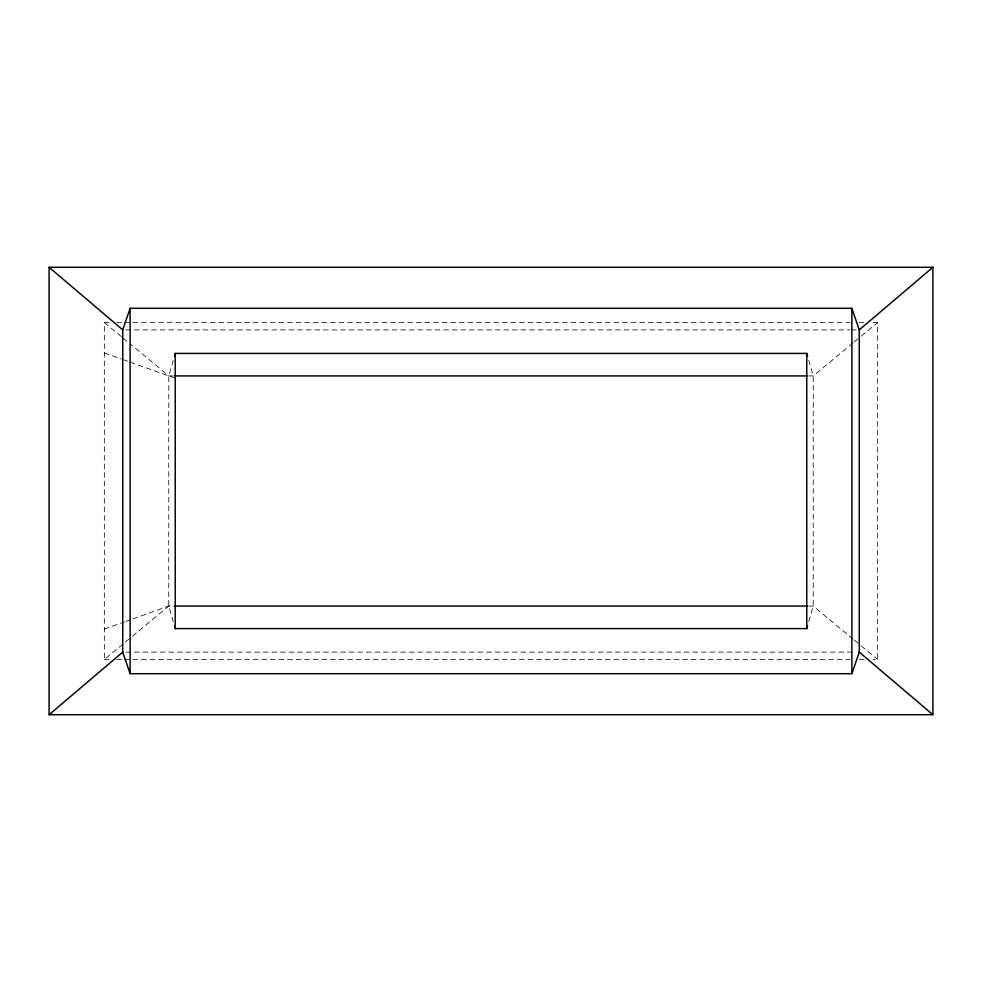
<?xml version="1.0" encoding="UTF-8"?>
<svg xmlns="http://www.w3.org/2000/svg" width="982" height="982" viewBox="0 0 982 982"><rect width="100%" height="100%" fill="white"/><g stroke="black" fill="none" stroke-linecap="round" stroke-linejoin="round"><path stroke-width="0.74" stroke-dasharray="4.91 3.68" d="M173.213 360.443L168.781 375.922L168.781 606.078L173.213 621.557M808.787 621.557L813.219 606.078L813.219 375.922L808.787 360.443M108.941 322.526L104.338 322.526L104.338 659.474L124.26 642.964M125.426 641.995L131.281 637.146M132.46 636.176L168.781 606.078L173.384 606.078M853.051 342.914L813.219 375.922L808.616 375.922M854.23 341.945L860.085 337.084M861.263 336.114L877.663 322.526L877.663 659.474L873.059 659.474M104.338 629.094L124.383 621.937M125.819 621.422L131.551 619.372M132.975 618.869L172.648 604.703M116.612 322.526L122.75 322.526M124.284 322.526L850.044 322.526M859.25 322.526L865.388 322.526M873.059 322.526L877.663 322.526M125.819 329.891L850.044 329.891M851.578 329.891L856.181 329.891M173.384 375.922L168.781 375.922L130.115 343.884M808.616 606.078L813.219 606.078L853.051 639.086M125.819 652.109L853.113 652.109M104.338 659.474L108.941 659.474M116.612 659.474L122.75 659.474M124.284 659.474L850.044 659.474M859.25 659.474L865.388 659.474M104.338 352.906L121.523 359.044M122.959 359.559L128.679 361.597M130.115 362.113L175.226 378.23M854.23 640.055L860.085 644.916M861.263 645.886L877.663 659.474M104.338 322.526L121.915 337.084M123.081 338.053L128.949 342.914"/><path stroke-width="1.47" d="M174.415 356.221L175.226 353.41L806.774 353.41L807.585 356.221M174.415 625.779L175.226 628.59L806.774 628.59L807.585 625.779M122.75 329.891L130.115 308.299L851.885 308.299L859.25 329.891L859.25 652.109L851.885 673.701L130.115 673.701L122.75 652.109L122.75 329.891L49.1 267.288L49.1 714.712L932.9 714.712L932.9 267.288L49.1 267.288M49.1 714.712L122.75 652.109M859.25 329.891L932.9 267.288M174.919 375.922L807.081 375.922M174.919 606.078L807.081 606.078M859.25 652.109L932.9 714.712M851.885 308.299L851.885 673.701M806.774 353.41L806.774 628.59M175.226 353.41L175.226 628.59M130.115 308.299L130.115 673.701"/></g></svg>
